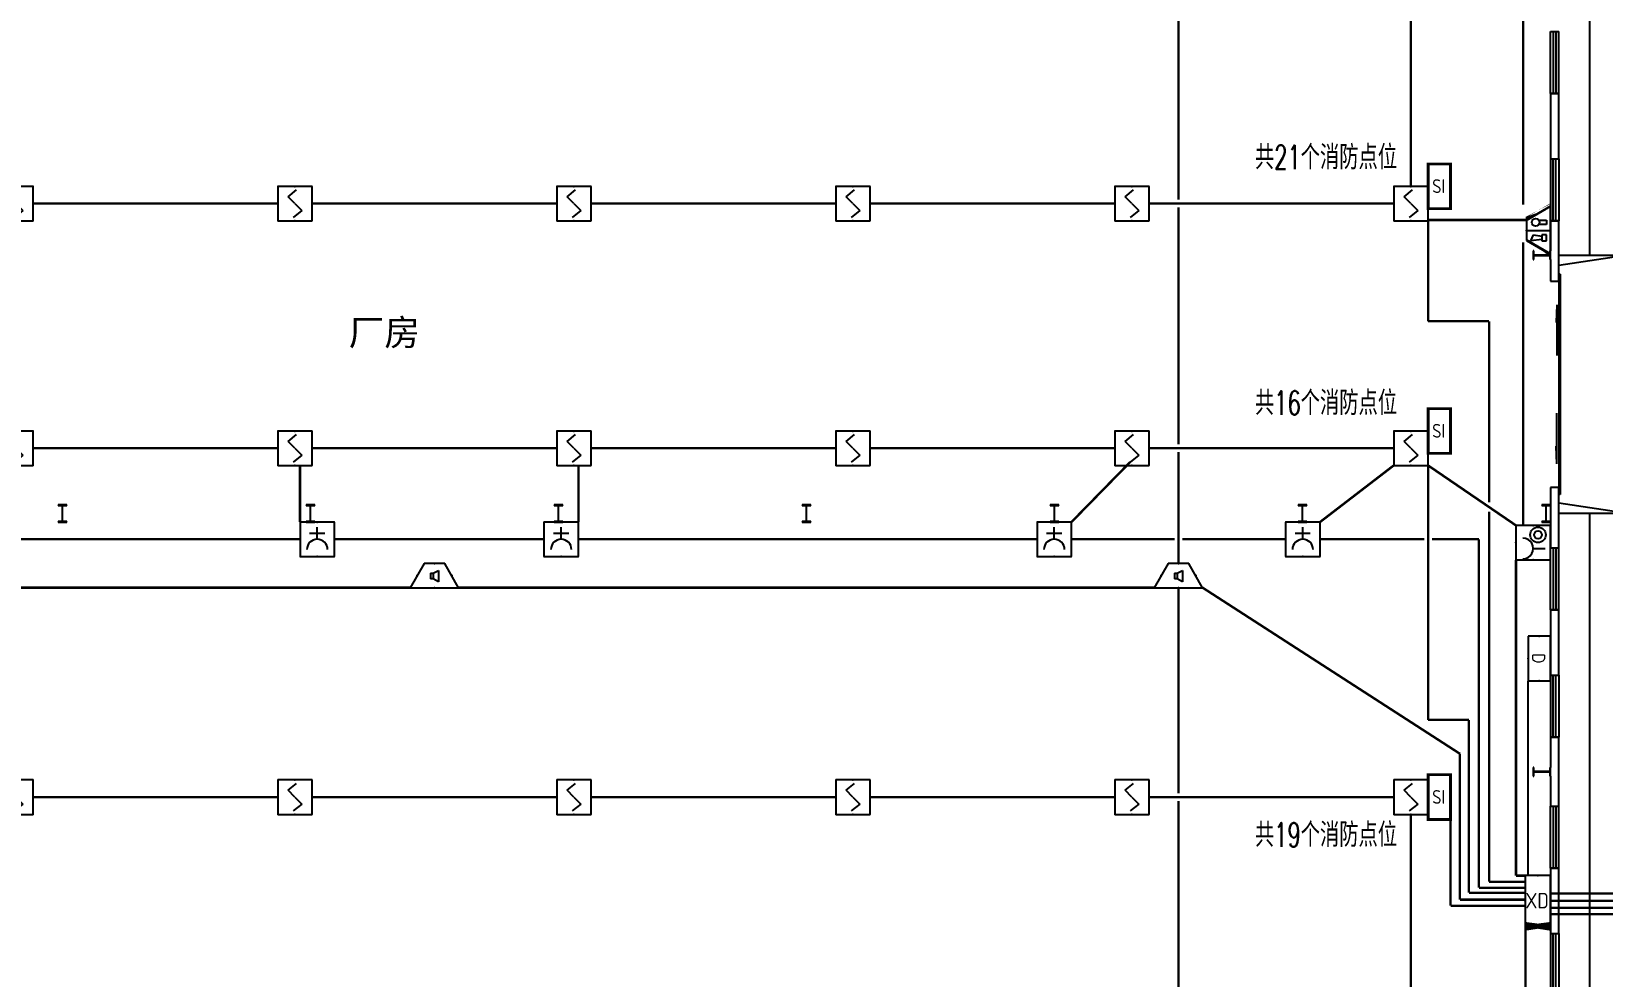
# Model space of a CAD drawing. Extents: x 4929870 to 5205508, y 4505833 to 4862647.
# Drawn here: x 5130884 to 5176498, y 4624592 to 4652042 of the extents above; entities that cross this region are included whole.
import ezdxf
from ezdxf.enums import TextEntityAlignment as Align

# ---------------------------------------------------------------- set-up
doc = ezdxf.new("R2010")
doc.units = 0
doc.header["$LTSCALE"] = 1000
doc.header["$MEASUREMENT"] = 0
doc.linetypes.add('CENTER2', pattern=[1.125, 0.75, -0.125, 0.125, -0.125])
doc.layers.get('0').update_dxf_attribs({"color": 4, "linetype": 'CONTINUOUS'})
for name, color, linetype in [('COLUMN', 9, 'CONTINUOUS'), ('EQUIP-消防', 3, 'CONTINUOUS'), ('PUB_TEXT', 7, 'CONTINUOUS'), ('TEL_TEXT', 7, 'CONTINUOUS'), ('WALL', 5, 'CONTINUOUS'), ('WINDOW', 4, 'CONTINUOUS'), ('WIRE-消防广播', 5, 'TG_BC'), ('WIRE-消防电话', 6, 'TG_F'), ('WIRE-照明', 4, 'CONTINUOUS')]:
    doc.layers.add(name, color=color, linetype=linetype)
doc.styles.add('_TEL_ATTDEF', font='GBENOR', dxfattribs={"width": 0.8, "height": 3, "bigfont": 'GBCBIG'})
doc.styles.add('_TEL_DIM', font='SIMPLEX', dxfattribs={"width": 0.8, "height": 3.5, "bigfont": 'HZTXT'})
doc.styles.add('hztxt', font='SIMPLEX', dxfattribs={"width": 0.8, "height": 3.5, "bigfont": 'HZTXT'})
doc.styles.get("Standard").update_dxf_attribs({"font": 'GBENOR', "bigfont": 'GBCBIG'})
doc.styles.add('TG_LINETYPE', font='SIMPLEX', dxfattribs={"width": 0.8, "height": 3, "bigfont": 'HZTXT'})
doc.styles.add('宋体', font='')
doc.styles.get('宋体').set_extended_font_data('NSimSun')
doc.linetypes.add('TG_BC', pattern='A,2,-0.85,["BC",TG_LINETYPE,S=0.1,R=0,X=-0.65,Y=-0.15],0', length=2.85)
doc.linetypes.add('TG_C', pattern='A,2,-0.4,["C",TG_LINETYPE,S=0.1,R=0,X=-0.27,Y=-0.15],0', length=2.4)
doc.linetypes.add('TG_F', pattern='A,2,-0.4,["F",TG_LINETYPE,S=0.1,R=0,X=-0.28,Y=-0.15],0', length=2.4)

# ---------------------------------------------------------------- blocks, each defined once
blk = doc.blocks.new('$equip$00002771')
for p, q in [((-0.6500000000087311, 0.6500000000014552), (-0.6500000000087311, 0)), ((0.6500000000087311, 0.6500000000014552), (-0.6500000000087311, 0.6500000000014552)), ((0.6500000000087311, 0), (0.6500000000087311, 0.6500000000014552)), ((-0.6500000000087311, 0), (0.6500000000087311, 0))]:
    blk.add_line(p, q)
at = {"const_width": 0.04}
blk.add_lwpolyline([(-0.6500000000087311, 0.6500000000014552), (-0.6500000000087311, 0), (0.6500000000087311, 0), (0.6500000000087311, 0.6500000000014552), (-0.6500000000087311, 0.6500000000014552), (-0.6500000000087311, 0)], dxfattribs=at)
for p in [(0, 0.6500000000014552), (-0.6500000000087311, 0.3250000000007276), (0, 0), (0.6500000000087311, 0.3250000000007276)]:
    blk.add_point(p)
at = {"color": 7}
blk.add_attdef('$TEXT$', text='', height=0.4, dxfattribs=at).set_placement((0.006237997862626798, 0.3429758970196417), align=Align.MIDDLE_CENTER)
at = {"color": 7, "flags": 1}
for tag, height, p in [('B', 0.4, (0.9046029297314817, 0.2456043182446592)), ('A', 2e-05, (0, 0))]:
    blk.add_attdef(tag, text='', height=height, dxfattribs=at).set_placement(p, align=Align.MIDDLE_CENTER)
blk = doc.blocks.new('$equip$00001931')
for p, q in [((0.6500000000014552, 0.6500000000014552), (-0.6500000000014552, 0.6500000000014552)), ((-0.6500000000014552, 0.6500000000014552), (-0.6500000000014552, 0)), ((0.6500000000014552, 0), (0.6500000000014552, 0.6500000000014552)), ((-0.6500000000014552, 0), (0.6500000000014552, 0))]:
    blk.add_line(p, q)
for p in [(0, 0.6500000000014552), (-0.6500000000014552, 0.3250000000007276), (0, 0), (0.6500000000014552, 0.3250000000007276)]:
    blk.add_point(p)
at = {"color": 7, "style": '_TEL_DIM'}
blk.add_attdef('$TEXT$', text='', height=0.34, dxfattribs=at).set_placement((0.006237997877178714, 0.3429758970196417), align=Align.MIDDLE_CENTER)
at = {"color": 7, "style": '_TEL_DIM', "flags": 1}
blk.add_attdef('A', text='', height=2e-05, dxfattribs=at).set_placement((0, 0), align=Align.MIDDLE_CENTER)
blk = doc.blocks.new('$equip$00002776')
for p, q in [((0.6499999999941792, 0.6500000000014552), (-0.6499999999941792, 0.6500000000014552)), ((-0.6499999999941792, 0.6500000000014552), (-0.6499999999941792, 0)), ((0.6499999999941792, 0), (0.6499999999941792, 0.6500000000014552)), ((-0.6499999999941792, 0), (0.6499999999941792, 0))]:
    blk.add_line(p, q)
at = {"const_width": 0.08}
blk.add_lwpolyline([(-0.6499999999941792, 0.6500000000014552), (-0.6499999999941792, 0), (0.6499999999941792, 0), (0.6499999999941792, 0.6500000000014552), (-0.6499999999941792, 0.6500000000014552), (-0.6499999999941792, 0)], dxfattribs=at)
for p in [(0, 0.6500000000014552), (-0.6499999999941792, 0.3250000000007276), (0, 0), (0.6499999999941792, 0.3250000000007276)]:
    blk.add_point(p)
at = {"color": 7}
blk.add_attdef('$TEXT$', text='', height=0.4, dxfattribs=at).set_placement((0.006237997877178714, 0.3429758970196417), align=Align.MIDDLE_CENTER)
at = {"color": 7, "flags": 1}
for tag, p in [('A', (0, 0)), ('B', (0.9046029297169298, 0.2456043182446592))]:
    blk.add_attdef(tag, text='', height=0.4, dxfattribs=at).set_placement(p, align=Align.MIDDLE_CENTER)
blk = doc.blocks.new('$equip$00002649')
for p, q in [((-0.5, 0.5), (-0.5, -0.5)), ((0.5, 0.5), (-0.5, 0.5)), ((0.5, -0.5), (0.5, 0.5)), ((-0.2000000000116415, 0.2000000000043656), (0.04999999998835847, 0.4000000000014552)), ((0, 0), (-0.2000000000116415, 0.2000000000043656)), ((0, 0), (0.1999999999825377, -0.1999999999970896)), ((0.1999999999825377, -0.1999999999970896), (-0.0500000000174623, -0.4000000000014552)), ((-0.5, -0.5), (0.5, -0.5))]:
    blk.add_line(p, q)
at = {"const_width": 0.04}
blk.add_lwpolyline([(-0.5, 0.5), (0.5, 0.5), (0.5, -0.5), (-0.5, -0.5), (-0.5, 0.5), (0.5, 0.5)], dxfattribs=at)
for p in [(0, 0.5), (-0.5, 0), (0.5, 0), (0, -0.5)]:
    blk.add_point(p)
at = {"color": 7, "flags": 1}
for tag, height, p in [('A', 2e-05, (0, 0)), ('B', 0.4, (0.7619185979783651, -0.207799414958572))]:
    blk.add_attdef(tag, text='', height=height, dxfattribs=at).set_placement(p, align=Align.MIDDLE_CENTER)
blk = doc.blocks.new('$equip$00002656')
for p, q in [((-0.5, 1), (-0.5, 0)), ((0.5, 1), (-0.5, 1)), ((0.5, 0), (0.5, 1)), ((0, 0.5), (0, 0.1500000000014552)), ((-0.5, 0), (0.5, 0)), ((-0.2185336870898027, 0.3306395092586172), (0.2221149462566245, 0.3306395092586172))]:
    blk.add_line(p, q)
at = {"const_width": 0.04}
blk.add_lwpolyline([(-0.5, 1), (0.5, 1), (0.5, 0), (-0.5, 0), (-0.5, 1), (0.5, 1)], dxfattribs=at)
blk.add_arc((0, 0.7999999999956344), 0.3, 180, 0)
for p in [(0, 1), (-0.5, 0.5), (0.5, 0.5), (0, 0)]:
    blk.add_point(p)
at = {"color": 7, "flags": 1}
for tag, height, p in [('B', 0.4, (0.7619185979783651, 0.292200585034152)), ('A', 2e-05, (0, 0))]:
    blk.add_attdef(tag, text='', height=height, dxfattribs=at).set_placement(p, align=Align.MIDDLE_CENTER)
blk = doc.blocks.new('$equip$00002655')
for p, q in [((-0.5, 1), (-0.5, 0)), ((0.5, 1), (-0.5, 1)), ((0.5, 0), (0.5, 1)), ((-0.1694679645588621, 0.5), (-0.1694679645588621, 0.1500000000014552)), ((-0.5, 0), (0.5, 0))]:
    blk.add_line(p, q)
at = {"const_width": 0.04}
blk.add_lwpolyline([(-0.5, 1), (0.5, 1), (0.5, 0), (-0.5, 0), (-0.5, 1), (0.5, 1)], dxfattribs=at)
for radius in [0.2257869255266924, 0.1128934627633425]:
    blk.add_circle((0.2267693821922876, 0.3601542088654242), radius)
blk.add_arc((-0.1694679645588621, 0.7999999999956344), 0.3, 180, 0)
for p in [(0, 1), (-0.5, 0.5), (0.5, 0.5), (0, 0)]:
    blk.add_point(p)
at = {"color": 7, "flags": 1}
for tag, height, p in [('B', 0.4, (0.7619185979783651, 0.292200585041428)), ('A', 2e-05, (0, 0))]:
    blk.add_attdef(tag, text='', height=height, dxfattribs=at).set_placement(p, align=Align.MIDDLE_CENTER)
blk = doc.blocks.new('$equip$00002677')
for p, q in [((-0.299679680589179, 0.6986369468286284), (-0.7026802913169377, 0)), ((0.3003203194020898, 0.6986369468286284), (-0.299679680603731, 0.6986369468286284)), ((-0.03619978122151224, 0.4211829385531018), (0.1181129782125936, 0.502683664613869)), ((0.1181129782125936, 0.502683664613869), (0.1181129782125936, 0.1728438630962046)), ((0.7026802913169377, 0), (0.3003203194166417, 0.6986369468286284)), ((-0.7026802913169377, 0), (0.7026802913169377, 0)), ((-0.1168397812361945, 0.4211829385531018), (-0.1168397812361945, 0.2599029385528411)), ((-0.1168397812361945, 0.4211829385531018), (-0.03619978122151224, 0.4211829385531018)), ((-0.03619978122151224, 0.2599029385528411), (-0.1168397812361945, 0.2599029385528411)), ((-0.03619978122151224, 0.4211829385531018), (-0.03619978122151224, 0.2599029385528411)), ((0.1181129782125936, 0.1728438630962046), (-0.03619978122151224, 0.2599029385528411))]:
    blk.add_line(p, q)
at = {"const_width": 0.04}
for points in [[(-0.299679680589179, 0.6986369468286284), (0.3003203194166417, 0.6986369468286284), (0.7026802913242136, 0), (-0.7026802913169377, 0), (-0.2996796805746271, 0.6986369468304474), (0.3003203194166417, 0.6986369468304474)], [(-0.2996796805819031, 0.6986369468286284), (0.3003203194239177, 0.6986369468286284), (0.7026802913169377, 0), (-0.7026802913096617, 0), (-0.2996796805819031, 0.6986369468286284), (0.3003203194239177, 0.6986369468286284)]]:
    blk.add_lwpolyline(points, dxfattribs=at)
for p in [(0.0003203193991794251, 0.6986369468286284), (-0.5011799859494204, 0.3493184734143142), (0, 0), (0.5015003053631517, 0.3493184734143142)]:
    blk.add_point(p)
at = {"color": 7, "flags": 1}
for tag, height, p in [('B', 0.4, (0.9607538544587442, 0.2991300234298251)), ('A', 2e-05, (0, 0))]:
    blk.add_attdef(tag, text='', height=height, dxfattribs=at).set_placement(p, align=Align.MIDDLE_CENTER)
blk = doc.blocks.new('$equip$00002679')
for p, q in [((-0.2996796805819031, 0.6986369468322664), (-0.7026802913169377, 0)), ((-0.2635199135474977, 0.2490828612462792), (-0.3035199135338189, 0.5690828612459882)), ((-0.3035199135338189, 0.5690828612459882), (-0.1275199135343428, 0.4890828612442419)), ((0.3003203194093658, 0.6986369468322664), (-0.299679680596455, 0.6986369468322664)), ((0.3003203194239177, 0.6986369468322664), (-0.2996796805819031, 0.6986369468322664)), ((-0.1275199135343428, 0.4890828612442419), (-0.1675199135497678, 0.2490828612462792)), ((0.0003203194210072979, 0.6986369468322664), (0.0003203194210072979, 0)), ((0.7026802913169377, 0), (0.3003203194239177, 0.6986369468322664)), ((-0.7026802913169377, 0), (0.7026802913169377, 0)), ((-0.3035199135338189, 0.2490828612462792), (-0.3035199135338189, 0.1130828612404002)), ((-0.1275199135343428, 0.2490828612462792), (-0.3035199135338189, 0.2490828612462792)), ((-0.3035199135338189, 0.1130828612404002), (-0.1275199135343428, 0.1130828612404002)), ((-0.1275199135343428, 0.1130828612404002), (-0.1275199135343428, 0.2490828612462792)), ((0.1736264291102998, 0.1102877192861342), (0.1736264291102998, 0.3383182315337763)), ((0.2936264291056432, 0.1102877192861342), (0.1736264291102998, 0.1102877192861342)), ((0.2936264291056432, 0.3383182315337763), (0.2936264291056432, 0.1102877192861342))]:
    blk.add_line(p, q)
at = {"const_width": 0.04}
for points in [[(-0.2996796805819031, 0.6986369468322664), (0.3003203194239177, 0.6986369468322664), (0.7026802913242136, 0), (-0.7026802913169377, 0), (-0.2996796805819031, 0.6986369468322664), (0.3003203194239177, 0.6986369468322664)], [(-0.2993593611754477, 0.6986369468286284), (0.3006406388303731, 0.6986369468286284), (0.703000610737945, 0), (-0.7023599719032063, 0), (-0.2993593611608958, 0.6986369468286284), (0.3006406388303731, 0.6986369468286284)]]:
    blk.add_lwpolyline(points, dxfattribs=at)
blk.add_circle((0.2336264290934196, 0.4302877192858432), 0.1108305042920649)
for p in [(0.0003203194064553827, 0.6986369468322664), (-0.500859666535689, 0.3493184734143142), (0, 0), (0.5015003053704277, 0.3493184734161332)]:
    blk.add_point(p)
at = {"color": 7, "flags": 1}
for tag, height, p in [('B', 0.4, (0.9607538544587442, 0.2991300234280061)), ('A', 2e-05, (0, 0))]:
    blk.add_attdef(tag, text='', height=height, dxfattribs=at).set_placement(p, align=Align.MIDDLE_CENTER)
blk = doc.blocks.new('$TCHSYS$WIN2D')
for p, q in [((-0.5, 0.5), (0.5, 0.5)), ((-0.5, 0.5), (-0.4999999999999999, -0.5)), ((0.5, 0.5), (0.4999999999999998, -0.5)), ((0.5, 0.1666666666666666), (-0.5, 0.1666666666666666)), ((0.5, -0.1666666666666667), (-0.5, -0.1666666666666667)), ((-0.4999999999999999, -0.5), (0.5, -0.5))]:
    blk.add_line(p, q)
blk = doc.blocks.new('$DorLib2D$00000130')
at = {"color": 0, "linetype": 'Continuous'}
for p, q in [((-0.5333333333328483, 0.6601410856311247), (-0.5333333333328483, 0.5126634840971533)), ((0, 0.6601410856311247), (-0.5333333333328483, 0.6601410856311247)), ((0, 0.5126634840971462), (0, 0.6601410856311247)), ((0.5333333333328483, 0.6601410856311247), (0, 0.6601410856311247)), ((0.5333333333328483, 0.6601410856311247), (0.5333333333328483, 0.5126634840971533)), ((0, 0.5126634840971533), (-0.5333333333328483, 0.5126634840971533)), ((0.5333333333328483, 0.5126634840971533), (0, 0.5126634840971533)), ((-0.385308816221368, 0.2693880225799958), (-0.139560187515599, 0.2693880225799958)), ((-0.385308816221368, 0.2693880225799958), (-0.2999141802210943, 0.2144319360546945)), ((-0.2999141802210943, 0.2144319360546945), (-0.2999141802210943, 0.2693880225799958)), ((0.385308816221368, 0.2693880225799958), (0.139560187515599, 0.2693880225799958)), ((0.2999141802210943, 0.2144319360546945), (0.2999141802210943, 0.2693880225799958)), ((0.385308816221368, 0.2693880225799958), (0.2999141802210943, 0.2144319360546945))]:
    blk.add_line(p, q, dxfattribs=at)

msp = doc.modelspace()

# ---------------------------------------------------------------- linework, layer by layer
for p, q in [((5177223.899115179, 4645542.055852802), (5175223.899116455, 4645242.055853135)), ((5177223.899115179, 4638042.055852614), (5175223.899116455, 4638342.055852282))]:
    msp.add_line(p, q)
for points in [[(5176123.899115256, 4645542.055852799), (5176123.899115256, 4661682.055853001), (5167783.899115262, 4661682.055853001)], [(5175223.899115207, 4645542.055852802), (5177223.899115207, 4645542.055852802), (5177223.899115179, 4638042.055852614), (5175223.899116455, 4638042.055852282)], [(5146183.899115262, 4614402.055852856), (5176123.899115256, 4614402.055852856), (5176123.899115256, 4638042.055852618)]]:
    msp.add_lwpolyline(points)
at = {"layer": 'COLUMN', "color": 5}
for p, q in [((5174499.899115957, 4645667.055852804), (5174483.899115957, 4645667.055852804)), ((5174483.899115957, 4645667.055852804), (5174483.899115957, 4645417.055852804)), ((5174483.899115957, 4645417.055852804), (5174499.899115957, 4645417.055852804)), ((5174499.899115957, 4645552.055852804), (5174499.899115957, 4645667.055852804)), ((5174504.899115957, 4645547.055852804), (5174499.899115957, 4645552.055852804)), ((5174499.899115957, 4645532.055852804), (5174504.899115957, 4645537.055852804)), ((5174499.899115957, 4645417.055852804), (5174499.899115957, 4645532.055852804)), ((5174962.899115957, 4645547.055852804), (5174504.899115957, 4645547.055852804)), ((5174504.899115957, 4645537.055852804), (5174962.899115957, 4645537.055852804)), ((5174967.899115957, 4645552.055852804), (5174962.899115957, 4645547.055852804)), ((5174962.899115957, 4645537.055852804), (5174967.899115957, 4645532.055852804)), ((5174983.899115957, 4645667.055852804), (5174967.899115957, 4645667.055852804)), ((5174967.899115957, 4645667.055852804), (5174967.899115957, 4645552.055852804)), ((5174967.899115957, 4645532.055852804), (5174967.899115957, 4645417.055852804)), ((5174967.899115957, 4645417.055852804), (5174983.899115957, 4645417.055852804)), ((5174983.899115957, 4645417.055852804), (5174983.899115957, 4645667.055852804)), ((5131908.899115087, 4638292.055852703), (5131658.899115087, 4638292.055852703)), ((5131658.899115087, 4638292.055852703), (5131658.899115087, 4638276.055852703)), ((5131658.899115087, 4638276.055852703), (5131773.899115087, 4638276.055852703)), ((5131773.899115087, 4638276.055852703), (5131778.899115087, 4638271.055852703)), ((5131778.899115087, 4638271.055852703), (5131778.899115087, 4637813.055852703)), ((5131788.899115087, 4638271.055852703), (5131793.899115087, 4638276.055852703)), ((5131788.899115087, 4637813.055852703), (5131788.899115087, 4638271.055852703)), ((5131793.899115087, 4638276.055852703), (5131908.899115087, 4638276.055852703)), ((5131908.899115087, 4638276.055852703), (5131908.899115087, 4638292.055852703)), ((5139108.899115263, 4638292.055852703), (5138858.899115263, 4638292.055852703)), ((5138858.899115263, 4638292.055852703), (5138858.899115263, 4638276.055852703)), ((5138858.899115263, 4638276.055852703), (5138973.899115263, 4638276.055852703)), ((5138973.899115263, 4638276.055852703), (5138978.899115263, 4638271.055852703)), ((5138978.899115263, 4638271.055852703), (5138978.899115263, 4637813.055852703)), ((5138988.899115263, 4638271.055852703), (5138993.899115263, 4638276.055852703)), ((5138988.899115263, 4637813.055852703), (5138988.899115263, 4638271.055852703)), ((5138993.899115263, 4638276.055852703), (5139108.899115263, 4638276.055852703)), ((5139108.899115263, 4638276.055852703), (5139108.899115263, 4638292.055852703)), ((5146308.899114966, 4638292.055852941), (5146058.899114966, 4638292.055852941)), ((5146058.899114966, 4638292.055852941), (5146058.899114966, 4638276.055852941)), ((5146058.899114966, 4638276.055852941), (5146173.899114966, 4638276.055852941)), ((5146173.899114966, 4638276.055852941), (5146178.899114966, 4638271.055852941)), ((5146178.899114966, 4638271.055852941), (5146178.899114966, 4637813.055852941)), ((5146188.899114966, 4638271.055852941), (5146193.899114966, 4638276.055852941)), ((5146188.899114966, 4637813.055852941), (5146188.899114966, 4638271.055852941)), ((5146193.899114966, 4638276.055852941), (5146308.899114966, 4638276.055852941)), ((5146308.899114966, 4638276.055852941), (5146308.899114966, 4638292.055852941)), ((5153508.899113285, 4638292.055852703), (5153258.899113285, 4638292.055852703)), ((5153258.899113285, 4638292.055852703), (5153258.899113285, 4638276.055852703)), ((5153258.899113285, 4638276.055852703), (5153373.899113285, 4638276.055852703)), ((5153373.899113285, 4638276.055852703), (5153378.899113285, 4638271.055852703)), ((5153378.899113285, 4638271.055852703), (5153378.899113286, 4637813.055852703)), ((5153388.899113285, 4638271.055852703), (5153393.899113285, 4638276.055852703)), ((5153388.899113286, 4637813.055852703), (5153388.899113285, 4638271.055852703)), ((5153393.899113285, 4638276.055852703), (5153508.899113285, 4638276.055852703)), ((5153508.899113285, 4638276.055852703), (5153508.899113285, 4638292.055852703)), ((5160708.899115325, 4638292.055853418), (5160458.899115325, 4638292.055853418)), ((5160458.899115325, 4638292.055853418), (5160458.899115325, 4638276.055853418)), ((5160458.899115325, 4638276.055853418), (5160573.899115325, 4638276.055853418)), ((5160573.899115325, 4638276.055853418), (5160578.899115325, 4638271.055853418)), ((5160578.899115325, 4638271.055853418), (5160578.899115326, 4637813.055853418)), ((5160588.899115325, 4638271.055853418), (5160593.899115325, 4638276.055853418)), ((5160588.899115326, 4637813.055853418), (5160588.899115325, 4638271.055853418)), ((5160593.899115325, 4638276.055853418), (5160708.899115325, 4638276.055853418)), ((5160708.899115325, 4638276.055853418), (5160708.899115325, 4638292.055853418)), ((5167908.899115506, 4638292.055853444), (5167658.899115506, 4638292.055853444)), ((5167658.899115506, 4638292.055853444), (5167658.899115506, 4638276.055853444)), ((5167658.899115506, 4638276.055853444), (5167773.899115506, 4638276.055853444)), ((5167773.899115506, 4638276.055853444), (5167778.899115506, 4638271.055853444)), ((5167778.899115506, 4638271.055853444), (5167778.899115507, 4637813.055853444)), ((5167788.899115506, 4638271.055853444), (5167793.899115506, 4638276.055853444)), ((5167788.899115507, 4637813.055853444), (5167788.899115506, 4638271.055853444)), ((5167793.899115506, 4638276.055853444), (5167908.899115506, 4638276.055853444)), ((5167908.899115506, 4638276.055853444), (5167908.899115506, 4638292.055853444)), ((5174983.899115376, 4638292.0558541), (5174733.899115376, 4638292.0558541)), ((5174733.899115376, 4638292.0558541), (5174733.899115376, 4638276.0558541)), ((5174733.899115376, 4638276.0558541), (5174848.899115376, 4638276.0558541)), ((5174848.899115376, 4638276.0558541), (5174853.899115376, 4638271.0558541)), ((5174853.899115376, 4638271.0558541), (5174853.899115377, 4637813.0558541)), ((5174863.899115376, 4638271.0558541), (5174868.899115376, 4638276.0558541)), ((5174863.899115377, 4637813.0558541), (5174863.899115376, 4638271.0558541)), ((5174868.899115376, 4638276.0558541), (5174983.899115376, 4638276.0558541)), ((5174983.899115376, 4638276.0558541), (5174983.899115376, 4638292.0558541)), ((5131773.899115087, 4637808.055852703), (5131658.899115087, 4637808.055852703)), ((5131658.899115087, 4637808.055852703), (5131658.899115087, 4637792.055852703)), ((5131658.899115087, 4637792.055852703), (5131908.899115087, 4637792.055852703)), ((5131778.899115087, 4637813.055852703), (5131773.899115087, 4637808.055852703)), ((5131793.899115087, 4637808.055852703), (5131788.899115087, 4637813.055852703)), ((5131908.899115087, 4637808.055852703), (5131793.899115087, 4637808.055852703)), ((5131908.899115087, 4637792.055852703), (5131908.899115087, 4637808.055852703)), ((5138973.899115263, 4637808.055852703), (5138858.899115263, 4637808.055852703)), ((5138858.899115263, 4637808.055852703), (5138858.899115263, 4637792.055852703)), ((5138858.899115263, 4637792.055852703), (5139108.899115263, 4637792.055852703)), ((5138978.899115263, 4637813.055852703), (5138973.899115263, 4637808.055852703)), ((5138993.899115263, 4637808.055852703), (5138988.899115263, 4637813.055852703)), ((5139108.899115263, 4637808.055852703), (5138993.899115263, 4637808.055852703)), ((5139108.899115263, 4637792.055852703), (5139108.899115263, 4637808.055852703)), ((5146173.899114966, 4637808.055852941), (5146058.899114966, 4637808.055852941)), ((5146058.899114966, 4637808.055852941), (5146058.899114966, 4637792.055852941)), ((5146058.899114966, 4637792.055852941), (5146308.899114966, 4637792.055852941)), ((5146178.899114966, 4637813.055852941), (5146173.899114966, 4637808.055852941)), ((5146193.899114966, 4637808.055852941), (5146188.899114966, 4637813.055852941)), ((5146308.899114966, 4637808.055852941), (5146193.899114966, 4637808.055852941)), ((5146308.899114966, 4637792.055852941), (5146308.899114966, 4637808.055852941)), ((5153373.899113286, 4637808.055852703), (5153258.899113286, 4637808.055852703)), ((5153258.899113286, 4637808.055852703), (5153258.899113286, 4637792.055852703)), ((5153258.899113286, 4637792.055852703), (5153508.899113286, 4637792.055852703)), ((5153378.899113286, 4637813.055852703), (5153373.899113286, 4637808.055852703)), ((5153393.899113286, 4637808.055852703), (5153388.899113286, 4637813.055852703)), ((5153508.899113286, 4637808.055852703), (5153393.899113286, 4637808.055852703)), ((5153508.899113286, 4637792.055852703), (5153508.899113286, 4637808.055852703)), ((5160573.899115326, 4637808.055853418), (5160458.899115326, 4637808.055853418)), ((5160458.899115326, 4637808.055853418), (5160458.899115326, 4637792.055853418)), ((5160458.899115326, 4637792.055853418), (5160708.899115326, 4637792.055853418)), ((5160578.899115326, 4637813.055853418), (5160573.899115326, 4637808.055853418)), ((5160593.899115326, 4637808.055853418), (5160588.899115326, 4637813.055853418)), ((5160708.899115326, 4637808.055853418), (5160593.899115326, 4637808.055853418)), ((5160708.899115326, 4637792.055853418), (5160708.899115326, 4637808.055853418)), ((5167773.899115507, 4637808.055853444), (5167658.899115507, 4637808.055853444)), ((5167658.899115507, 4637808.055853444), (5167658.899115507, 4637792.055853444)), ((5167658.899115507, 4637792.055853444), (5167908.899115507, 4637792.055853444)), ((5167778.899115507, 4637813.055853444), (5167773.899115507, 4637808.055853444)), ((5167793.899115507, 4637808.055853444), (5167788.899115507, 4637813.055853444)), ((5167908.899115507, 4637808.055853444), (5167793.899115507, 4637808.055853444)), ((5167908.899115507, 4637792.055853444), (5167908.899115507, 4637808.055853444)), ((5174848.899115377, 4637808.0558541), (5174733.899115377, 4637808.0558541)), ((5174733.899115377, 4637808.0558541), (5174733.899115377, 4637792.0558541)), ((5174733.899115377, 4637792.0558541), (5174983.899115377, 4637792.0558541)), ((5174853.899115377, 4637813.0558541), (5174848.899115377, 4637808.0558541)), ((5174868.899115377, 4637808.0558541), (5174863.899115377, 4637813.0558541)), ((5174983.899115377, 4637808.0558541), (5174868.899115377, 4637808.0558541)), ((5174983.899115377, 4637792.0558541), (5174983.899115377, 4637808.0558541)), ((5174499.899116009, 4630667.055852444), (5174483.899116009, 4630667.055852444)), ((5174483.899116009, 4630667.055852444), (5174483.899116009, 4630417.055852444)), ((5174483.899116009, 4630417.055852444), (5174499.899116009, 4630417.055852444)), ((5174499.899116009, 4630552.055852444), (5174499.899116009, 4630667.055852444)), ((5174504.899116009, 4630547.055852444), (5174499.899116009, 4630552.055852444)), ((5174499.899116009, 4630532.055852444), (5174504.899116009, 4630537.055852444)), ((5174499.899116009, 4630417.055852444), (5174499.899116009, 4630532.055852444)), ((5174962.899116009, 4630547.055852444), (5174504.899116009, 4630547.055852444)), ((5174504.899116009, 4630537.055852444), (5174962.899116009, 4630537.055852444)), ((5174967.899116009, 4630552.055852444), (5174962.899116009, 4630547.055852444)), ((5174962.899116009, 4630537.055852444), (5174967.899116009, 4630532.055852444)), ((5174983.899116009, 4630667.055852444), (5174967.899116009, 4630667.055852444)), ((5174967.899116009, 4630667.055852444), (5174967.899116009, 4630552.055852444)), ((5174967.899116009, 4630532.055852444), (5174967.899116009, 4630417.055852444)), ((5174967.899116009, 4630417.055852444), (5174983.899116009, 4630417.055852444)), ((5174983.899116009, 4630417.055852444), (5174983.899116009, 4630667.055852444))]:
    msp.add_line(p, q, dxfattribs=at)
at = {"layer": 'WALL'}
for p, q in [((5175223.899115439, 4650242.055853665), (5174983.899115437, 4650242.055853667)), ((5174983.899115437, 4650242.055853667), (5174983.899115426, 4648342.055849598)), ((5175223.899115428, 4648342.055849596), (5175223.899115439, 4650242.055853665)), ((5174983.899115426, 4648342.055849598), (5175223.899115428, 4648342.055849596)), ((5175223.899115418, 4646542.055853665), (5174983.899115416, 4646542.055853666)), ((5174983.899115416, 4646542.055853666), (5174983.89911212, 4645667.055908203)), ((5175223.899115207, 4645542.055852802), (5175223.899115418, 4646542.055853665)), ((5174983.899115791, 4645417.055908203), (5174983.899115073, 4644792.055853667)), ((5175223.899115327, 4644792.055853666), (5175223.899115207, 4645542.055852802)), ((5174983.899115073, 4644792.055853667), (5175223.899115327, 4644792.055853666)), ((5175223.899115295, 4638792.055853666), (5174983.899115041, 4638792.055853667)), ((5174983.899115041, 4638792.055853667), (5174983.899115031, 4637042.055853667)), ((5175223.899115286, 4637042.055853666), (5175223.899115295, 4638792.055853666)), ((5174983.899115031, 4637042.055853667), (5175223.899115286, 4637042.055853666)), ((5175223.899115277, 4635242.055853665), (5174983.899115022, 4635242.055853667)), ((5174983.899115022, 4635242.055853667), (5174983.899115011, 4633342.055849598)), ((5175223.899115266, 4633342.055849596), (5175223.899115277, 4635242.055853665)), ((5174983.899115011, 4633342.055849598), (5175223.899115266, 4633342.055849596)), ((5175223.899115258, 4631542.055853666), (5174983.899115003, 4631542.055853667)), ((5174983.899115003, 4631542.055853667), (5174983.899113529, 4630667.055908203)), ((5175223.899115128, 4630542.055852443), (5175223.899115258, 4631542.055853666)), ((5174983.899116394, 4630417.055908203), (5174983.899115098, 4629542.055849598)), ((5175223.899115117, 4629542.055849596), (5175223.899115128, 4630542.055852443)), ((5174983.899115098, 4629542.055849598), (5175223.899115117, 4629542.055849596)), ((5175223.899115108, 4627742.055853665), (5174983.899115088, 4627742.055853667)), ((5174983.899115088, 4627742.055853667), (5174983.899115079, 4625842.055849598)), ((5175223.899115098, 4625842.055849596), (5175223.899115108, 4627742.055853665)), ((5174983.899115079, 4625842.055849598), (5175223.899115098, 4625842.055849596))]:
    msp.add_line(p, q, dxfattribs=at)
at = {"layer": 'WIRE-消防广播', "linetype": 'TG_BC', "ltscale": 0.5, "const_width": 70}
for points in [[(5164183.89752695, 4653042.055850375), (5164184.012359389, 4647154.555850618)], [(5164184.016747889, 4646929.555850618), (5164184.150954474, 4640048.736536245)], [(5164184.155342975, 4639823.736536245), (5164184.21850202, 4636585.54978931)], [(5121686.578426461, 4635886.91284248), (5141881.217867561, 4635886.91284248)], [(5143286.578450202, 4635886.91284248), (5163481.217891304, 4635886.91284248)], [(5164183.898182621, 4629915.437199261), (5164183.898182621, 4635886.91284248)], [(5164886.578473945, 4635886.91284248), (5172356.500311391, 4631063.597159158)], [(5172356.500311391, 4626826.216714486), (5172356.500311391, 4631063.597159158)], [(5164183.89818262, 4623740.692799189), (5164183.89818262, 4629690.437199261)], [(5172356.500311391, 4626826.216714486), (5174252.649115082, 4626826.21671448)], [(5180083.837990087, 4627007.024818282), (5174983.899115084, 4627007.024818282)]]:
    msp.add_lwpolyline(points, dxfattribs=at)
at = {"layer": 'WIRE-消防电话', "linetype": 'TG_F', "ltscale": 0.5, "const_width": 70}
for points in [[(5174191.540503963, 4647010.104877374), (5174191.540503963, 4659542.055853052)], [(5174191.540503963, 4637694.84809338), (5174191.540503963, 4645920.387453004)], [(5173983.899115029, 4627523.305851645), (5173983.899115029, 4636694.848093381)], [(5173983.899115029, 4627523.305851645), (5174252.649115085, 4627523.305851645)], [(5180083.837990087, 4626792.055851633), (5174983.899115084, 4626792.055851633)], [(5174256.933782959, 4616542.055852026), (5174256.933782997, 4626060.805851625)]]:
    msp.add_lwpolyline(points, dxfattribs=at)
at = {"layer": 'WIRE-消防电话', "color": 125, "linetype": 'TG_C', "ltscale": 0.5, "const_width": 70}
for points in [[(5124833.536994819, 4637292.055853632), (5138681.548076696, 4637292.055853632)], [(5139681.548076696, 4637292.055853632), (5145764.830401866, 4637292.055853632)], [(5146764.830401867, 4637292.055853632), (5160078.505958106, 4637292.055853632)], [(5161078.505958106, 4637292.055853632), (5164071.704721197, 4637292.055853632)], [(5164296.704721239, 4637292.055853632), (5167294.461472834, 4637292.055853632)], [(5168294.461472834, 4637292.055853632), (5171321.398190078, 4637292.055853632)], [(5171546.398190078, 4637292.055853632), (5172907.076362867, 4637292.055853632)], [(5172907.076362867, 4627170.227678297), (5172907.076362867, 4637292.055853632)], [(5172907.076362867, 4627170.227678297), (5174252.649115084, 4627170.227678293)], [(5180083.837990087, 4626585.684821059), (5174983.899115084, 4626585.684821059)]]:
    msp.add_lwpolyline(points, dxfattribs=at)
at = {"layer": 'WIRE-照明', "color": 4, "linetype": 'Continuous', "const_width": 70}
for points in [[(5170933.897796637, 4647542.055850772), (5170933.897403235, 4655542.055850177)], [(5130933.897752121, 4647042.055850772), (5138033.897761025, 4647042.055850772)], [(5139033.897761025, 4647042.055850772), (5146133.897769927, 4647042.055850772)], [(5147133.897769927, 4647042.055850772), (5154233.89777883, 4647042.055850772)], [(5155233.89777883, 4647042.055850772), (5162333.897787734, 4647042.055850772)], [(5163333.897787734, 4647042.055850772), (5170433.897796637, 4647042.055850772)], [(5171433.897796637, 4646565.161416112), (5174285.262167543, 4646565.161416112)], [(5171433.897796637, 4643626.393910393), (5171433.897796637, 4646542.055850772)], [(5171433.897796637, 4643626.393910393), (5173202.497084258, 4643626.393910393)], [(5173202.497084258, 4638364.694826909), (5173202.497084258, 4643626.393910393)], [(5130933.898145524, 4639936.236536286), (5138033.898154427, 4639936.236536286)], [(5139033.898154427, 4639936.236536286), (5146133.89816333, 4639936.236536286)], [(5147133.89816333, 4639936.236536286), (5154233.898172233, 4639936.236536286)], [(5155233.898172233, 4639936.236536286), (5162333.898181137, 4639936.236536286)], [(5163333.898181137, 4639936.236536286), (5170433.89819004, 4639936.236536286)], [(5138681.548076696, 4637792.055853632), (5138681.548076696, 4639436.236536285)], [(5146764.830401867, 4637792.055853632), (5146764.830401867, 4639436.236536286)], [(5161078.505958106, 4637792.055853632), (5162783.898181119, 4639536.236536284)], [(5168294.461472834, 4637792.055853632), (5170433.89819004, 4639436.236536286)], [(5171433.89819004, 4639436.236536286), (5173983.899115034, 4637694.848093381)], [(5171433.89819004, 4632045.312926142), (5171433.89819004, 4639436.236536286)], [(5173202.497084258, 4627344.113115909), (5173202.497084258, 4638092.235846818)], [(5171433.89819004, 4632045.312926142), (5172617.191787492, 4632045.312926142)], [(5172617.191787492, 4627025.665900322), (5172617.191787492, 4632045.312926142)], [(5130933.898538927, 4629802.937199047), (5138033.89854783, 4629802.937199047)], [(5139033.89854783, 4629802.937199047), (5146133.898556733, 4629802.937199047)], [(5147133.898556733, 4629802.937199047), (5154233.898565636, 4629802.937199047)], [(5155233.898565636, 4629802.937199047), (5162333.898574539, 4629802.937199047)], [(5163333.898574539, 4629802.937199047), (5170433.898583443, 4629802.937199047)], [(5170933.898976846, 4620542.055852557), (5170933.898976846, 4629302.937199047)], [(5172083.898583445, 4626650.149175849), (5172083.898583445, 4629152.937199052)], [(5173202.497084258, 4627344.113115909), (5174252.649115084, 4627344.113115905)], [(5172083.898583445, 4626650.149175849), (5174252.649115081, 4626650.14917584)], [(5172617.191787492, 4627025.665900322), (5174252.649115083, 4627025.665900317)]]:
    msp.add_lwpolyline(points, dxfattribs=at)
at = {"layer": 'WIRE-照明', "color": 50, "linetype": 'CENTER2', "const_width": 60}
msp.add_lwpolyline([(5174333.899115101, 4627523.305851644), (5174333.899115101, 4633179.719868589)], dxfattribs=at)
at = {"layer": 'WIRE-照明', "linetype": 'Continuous', "const_width": 70}
msp.add_lwpolyline([(5180083.837990087, 4626402.873518781), (5174983.899115084, 4626402.873518781)], dxfattribs=at)

# ---------------------------------------------------------------- block references
at = {"layer": 'EQUIP-消防'}
ref = msp.add_blockref('$equip$00002776', (5172083.898583445, 4647542.055850772), dxfattribs=dict(at, xscale=1000, yscale=1000, zscale=1000, rotation=90))
ref.add_attrib('$TEXT$', 'SI', dxfattribs={"layer": '0', "color": 7, "height": 400, "style": '_TEL_ATTDEF'}).set_placement((5171740.922686425, 4647548.29384865), align=Align.MIDDLE_CENTER)
at = {"layer": 'EQUIP-消防', "color": 0, "xscale": 1000, "yscale": 1000, "zscale": 1000}
for name, p in [('$equip$00002649', (5130433.897752121, 4647042.055850772)), ('$equip$00002649', (5138533.897761025, 4647042.055850772)), ('$equip$00002649', (5146633.897769927, 4647042.055850772)), ('$equip$00002649', (5154733.89777883, 4647042.055850772)), ('$equip$00002649', (5162833.897787734, 4647042.055850772)), ('$equip$00002649', (5170933.897796637, 4647042.055850772)), ('$equip$00002649', (5130433.898145524, 4639936.236536286)), ('$equip$00002649', (5138533.898154427, 4639936.236536286)), ('$equip$00002649', (5146633.89816333, 4639936.236536286)), ('$equip$00002649', (5154733.898172233, 4639936.236536286)), ('$equip$00002649', (5162833.898181137, 4639936.236536286)), ('$equip$00002649', (5170933.89819004, 4639936.236536286)), ('$equip$00002677', (5142583.898158878, 4635886.91284248)), ('$equip$00002677', (5164183.898182621, 4635886.91284248)), ('$equip$00002649', (5130433.898538927, 4629802.937199047)), ('$equip$00002649', (5138533.89854783, 4629802.937199047)), ('$equip$00002649', (5146633.898556733, 4629802.937199047)), ('$equip$00002649', (5154733.898565636, 4629802.937199047)), ('$equip$00002649', (5162833.898574539, 4629802.937199047)), ('$equip$00002649', (5170933.898583443, 4629802.937199047))]:
    msp.add_blockref(name, p, dxfattribs=at)
for name, p, rotation in [('$equip$00002679', (5174983.89911437, 4646264.520777279), 89.99999999969823), ('$equip$00002656', (5139181.548076696, 4637792.055853632), 180), ('$equip$00002656', (5146264.830401867, 4637792.055853632), 180), ('$equip$00002656', (5160578.505958106, 4637792.055853632), 180), ('$equip$00002656', (5167794.461472834, 4637792.055853632), 180), ('$equip$00002655', (5174983.899115032, 4637194.848093376), 89.99999999969974)]:
    msp.add_blockref(name, p, dxfattribs=dict(at, rotation=rotation))
at = {"layer": 'EQUIP-消防'}
ref = msp.add_blockref('$equip$00002776', (5172083.898583445, 4640436.236536286), dxfattribs=dict(at, xscale=1000, yscale=1000, zscale=1000, rotation=90))
ref.add_attrib('$TEXT$', 'SI', dxfattribs={"layer": '0', "color": 7, "height": 400, "style": '_TEL_ATTDEF'}).set_placement((5171740.922686425, 4640442.474534163), align=Align.MIDDLE_CENTER)
ref = msp.add_blockref('$equip$00001931', (5174983.899115014, 4633829.71986868), dxfattribs=dict(at, xscale=1000, yscale=1000, zscale=1000, rotation=90.00000000787384))
ref.add_attrib('$TEXT$', 'D', dxfattribs={"layer": '0', "color": 7, "height": 340, "rotation": 270, "style": '_TEL_DIM'}).set_placement((5174640.923217992, 4633835.957866509), align=Align.MIDDLE_CENTER)
ref = msp.add_blockref('$equip$00002776', (5172083.898583445, 4629802.937199047), dxfattribs=dict(at, xscale=1000, yscale=1000, zscale=1000, rotation=90))
ref.add_attrib('$TEXT$', 'SI', dxfattribs={"layer": '0', "color": 7, "height": 400, "style": '_TEL_ATTDEF'}).set_placement((5171740.922686425, 4629809.175196924), align=Align.MIDDLE_CENTER)
ref = msp.add_blockref('$equip$00002771', (5174983.899115084, 4626792.055851633), dxfattribs=dict(at, xscale=1125, yscale=1125, zscale=1125, rotation=89.99999999979737))
ref.add_attrib('$TEXT$', 'XD', dxfattribs={"layer": '0', "color": 7, "height": 450, "style": '_TEL_ATTDEF'}).set_placement((5174598.051230937, 4626799.07359923), align=Align.MIDDLE_CENTER)
at = {"layer": 'WINDOW'}
for name, p, xscale, yscale, zscale, rotation in [('$TCHSYS$WIN2D', (5175103.899115236, 4651142.055852859), 1800, 240, 1800, 89.99999999969407), ('$TCHSYS$WIN2D', (5175103.899115217, 4647442.05585287), -1800, 240, -1800, 89.99999999969407), ('$DorLib2D$00000130', (5175103.899115187, 4641792.055852708), 6000, -240, 6000, 89.99999999969764), ('$TCHSYS$WIN2D', (5175103.899115157, 4636142.055852619), 1800, 240, 1800, 89.99999999969764), ('$TCHSYS$WIN2D', (5175103.899115138, 4632442.055852628), -1800, 240, -1800, 89.99999999969764), ('$TCHSYS$WIN2D', (5175103.899115118, 4628642.055852435), 1800, 240, 1800, 89.99999999970589), ('$TCHSYS$WIN2D', (5175103.899115099, 4624942.055852451), -1800, 240, -1800, 89.99999999970589)]:
    msp.add_blockref(name, p, dxfattribs=dict(at, xscale=xscale, yscale=yscale, zscale=zscale, rotation=rotation))

# ---------------------------------------------------------------- texts
at = {"layer": 'PUB_TEXT', "style": '宋体'}
msp.add_text('厂房', height=759.493670886076, dxfattribs=at).set_placement((5140093.737420787, 4642919.9262427))
at = {"layer": 'TEL_TEXT', "style": 'hztxt'}
for s, width, p in [('共', 0.8, (5166405.303482689, 4648037.646912592)), ('21', 0.6400000000000001, (5166965.303482689, 4648037.646912592)), ('个消防点位', 0.8, (5167733.303482689, 4648037.646912592)), ('共', 0.8, (5166405.303482689, 4640902.275303951)), ('16', 0.6400000000000001, (5166965.303482689, 4640902.275303951)), ('个消防点位', 0.8, (5167733.303482689, 4640902.275303951)), ('共', 0.8, (5166405.303482689, 4628359.86613759)), ('19', 0.6400000000000001, (5166965.303482689, 4628359.86613759)), ('个消防点位', 0.8, (5167733.303482689, 4628359.86613759))]:
    msp.add_text(s, height=700, dxfattribs=dict(at, width=width)).set_placement(p)

doc.saveas('drawing.dxf')
